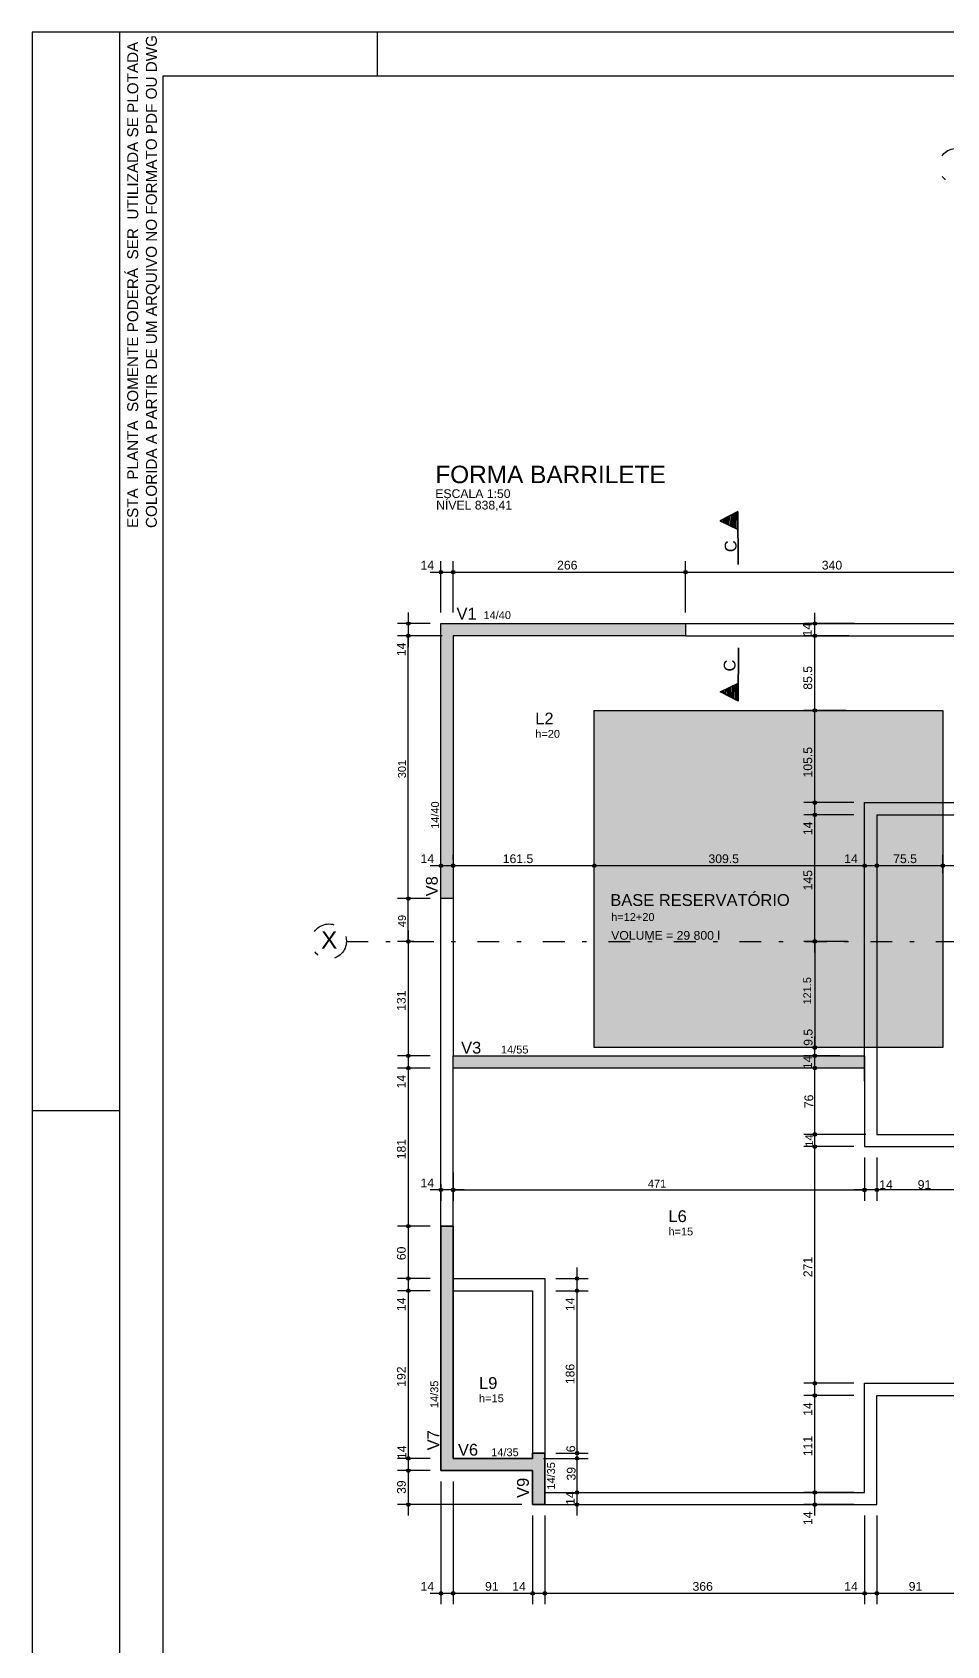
# Model space of a CAD drawing. Extents: x 0 to 119, y 0 to 84.
# Drawn here: x 0 to 20.94, y 47.15 to 84.1 of the extents above; entities that cross this region are included whole.
import ezdxf

# ---------------------------------------------------------------- set-up
doc = ezdxf.new("R2010")
doc.units = 0
doc.header["$MEASUREMENT"] = 0
doc.linetypes.add('ESTILO_TQS_0003', pattern=[1.5, 0.5, -0.4, 0.1, -0.5])
for name, color, linetype in [('18', 6, 'CONTINUOUS'), ('20', 1, 'CONTINUOUS'), ('23', 100, 'CONTINUOUS'), ('25', 130, 'CONTINUOUS'), ('3', 7, 'CONTINUOUS'), ('32', 250, 'CONTINUOUS'), ('37', 7, 'CONTINUOUS'), ('38', 7, 'CONTINUOUS'), ('40', 7, 'CONTINUOUS'), ('7', 232, 'CONTINUOUS'), ('9', 8, 'CONTINUOUS')]:
    doc.layers.add(name, color=color, linetype=linetype)
doc.styles.add('TQS_ARIAL', font='arial.ttf')

msp = doc.modelspace()

# ---------------------------------------------------------------- linework, layer by layer
at = {"layer": '18', "color": 6, "linetype": 'ESTILO_TQS_0003'}
msp.add_circle((21.15621, 81.039015), 0.4, dxfattribs=at)
at = {"layer": '20', "color": 1, "linetype": 'ESTILO_TQS_0003'}
msp.add_line((7.190927, 63.276806), (40.030746, 63.276806), dxfattribs=at)
msp.add_circle((6.791327, 63.276806), 0.4, dxfattribs=at)
at = {"layer": '23', "color": 100, "linetype": 'Continuous'}
msp.add_lwpolyline([(12.866263, 68.566865), (20.846263, 68.566865), (20.846263, 60.846865), (12.866263, 60.846865), (12.866263, 68.566865)], dxfattribs=at)
for points in [[(12.866263, 68.566865), (20.846263, 68.566865), (20.846263, 60.846865)], [(12.866263, 68.566865), (20.846263, 60.846865), (12.866263, 60.846865)], [(12.866263, 68.566865), (12.866263, 60.846865), (12.866263, 68.566865)]]:
    msp.add_solid(points, dxfattribs=at)
at = {"layer": '25', "color": 130, "linetype": 'Continuous'}
for points in [[(9.63621, 64.256661), (9.35621, 64.256661), (9.35621, 70.556781), (14.95621, 70.556781), (14.95621, 70.276661), (9.63621, 70.276661), (9.63621, 64.256661)], [(9.63621, 60.656781), (19.05621, 60.656781), (19.05621, 60.376781), (9.63621, 60.376781), (9.63621, 60.656781)], [(9.356209, 56.75678), (9.636209, 56.75678), (9.636209, 51.4369), (11.45621, 51.4369), (11.45621, 51.556781), (11.73621, 51.556781), (11.73621, 50.376781), (11.45621, 50.376781), (11.45621, 51.1569), (9.35621, 51.1569), (9.35621, 56.75678)]]:
    msp.add_lwpolyline(points, dxfattribs=at)
for points in [[(9.63621, 70.276661), (9.63621, 64.256661), (9.35621, 70.556781)], [(9.63621, 70.276661), (9.35621, 70.556781), (14.95621, 70.556781)], [(9.35621, 70.556781), (9.63621, 64.256661), (9.35621, 64.256661)], [(9.63621, 70.276661), (14.95621, 70.556781), (14.95621, 70.276661)], [(9.63621, 60.656781), (19.05621, 60.656781), (19.05621, 60.376781)], [(9.63621, 60.656781), (19.05621, 60.376781), (9.63621, 60.376781)], [(9.63621, 60.656781), (9.63621, 60.376781), (9.63621, 60.656781)], [(9.356209, 56.75678), (9.636209, 56.75678), (9.35621, 51.1569)], [(9.636209, 56.75678), (9.636209, 51.4369), (9.35621, 51.1569)], [(9.35621, 51.1569), (9.636209, 51.4369), (11.45621, 51.1569)], [(9.636209, 51.4369), (11.45621, 51.4369), (11.45621, 51.1569)], [(11.45621, 51.4369), (11.45621, 51.556781), (11.45621, 50.376781)], [(11.45621, 50.376781), (11.45621, 51.556781), (11.73621, 50.376781)], [(11.45621, 51.556781), (11.73621, 51.556781), (11.73621, 50.376781)], [(11.45621, 51.1569), (11.45621, 51.4369), (11.45621, 50.376781)]]:
    msp.add_solid(points, dxfattribs=at)
at = {"layer": '3', "color": 7, "linetype": 'Continuous'}
for p, q in [((16.156994, 73.12283), (15.743355, 72.913045)), ((15.743355, 72.913045), (16.157624, 72.708864)), ((16.155272, 73.119999), (15.747257, 72.913067)), ((15.747258, 72.913067), (16.157612, 72.710815)), ((15.775185, 72.92723), (15.775345, 72.899224)), ((15.807003, 72.943368), (15.807346, 72.883452)), ((15.838822, 72.959505), (15.839347, 72.86768)), ((15.87064, 72.975642), (15.871348, 72.851908)), ((15.902458, 72.991778), (15.903349, 72.836136)), ((15.934465, 73.008012), (15.935351, 72.820363)), ((15.966095, 73.024052), (15.96735, 72.804591)), ((15.997913, 73.040189), (15.999351, 72.788819)), ((16.029732, 73.056328), (16.031353, 72.773046)), ((16.06155, 73.072465), (16.063353, 72.757274)), ((16.093369, 73.088603), (16.095354, 72.741501)), ((16.125187, 73.104741), (16.127355, 72.725728)), ((16.155271, 73.119999), (16.162211, 71.906885)), ((16.16395, 71.906895), (16.156994, 73.12283)), ((16.159858, 68.784437), (16.166798, 69.997551)), ((16.168537, 69.997541), (16.161581, 68.781606)), ((15.747942, 68.991392), (16.162211, 69.195572)), ((15.751845, 68.991369), (16.162199, 69.193621)), ((16.0025, 68.864247), (16.003938, 69.115617)), ((16.034319, 68.848108), (16.03594, 69.13139)), ((16.066137, 68.831971), (16.06794, 69.147163)), ((16.097956, 68.815834), (16.099941, 69.162935)), ((16.129774, 68.799695), (16.131942, 69.178708)), ((16.161581, 68.781606), (15.747942, 68.991392)), ((16.159859, 68.784437), (15.751844, 68.991369)), ((15.779771, 68.977206), (15.779932, 69.005212)), ((15.81159, 68.961069), (15.811933, 69.020984)), ((15.843409, 68.944931), (15.843934, 69.036756)), ((15.875227, 68.928794), (15.875935, 69.052529)), ((15.907045, 68.912658), (15.907936, 69.068301)), ((15.939052, 68.896425), (15.939938, 69.084074)), ((15.970682, 68.880385), (15.971937, 69.099845))]:
    msp.add_line(p, q, dxfattribs=at)
for points in [[(16.155271, 73.119999), (15.747258, 72.913067), (16.157612, 72.710815), (16.155271, 73.119999)], [(9.63621, 64.256661), (9.35621, 64.256661), (9.35621, 70.556781), (14.95621, 70.556781), (14.95621, 70.276661), (9.63621, 70.276661), (9.63621, 64.256661)], [(16.159858, 68.784437), (15.751845, 68.991369), (16.162199, 69.193621), (16.159858, 68.784437)], [(12.866263, 68.566865), (20.846263, 68.566865), (20.846263, 60.846865), (12.866263, 60.846865), (12.866263, 68.566865)], [(9.63621, 60.656781), (19.05621, 60.656781), (19.05621, 60.376781), (9.63621, 60.376781), (9.63621, 60.656781)], [(9.356209, 56.75678), (9.35621, 51.1569), (11.45621, 51.1569), (11.45621, 50.376781), (11.73621, 50.376781), (11.73621, 51.556781), (11.45621, 51.556781), (11.45621, 51.4369), (9.63621, 51.4369), (9.63621, 56.75678), (9.35621, 56.75678)], [(9.35621, 55.276781), (9.35621, 51.1569), (11.45621, 51.1569)]]:
    msp.add_lwpolyline(points, dxfattribs=at)
at = {"layer": '32', "color": 250, "linetype": 'Continuous'}
for p, q in [((9.10621, 71.735152), (9.88621, 71.735152)), ((9.35621, 70.806781), (9.35621, 71.985152)), ((9.38621, 71.735152), (15.20621, 71.735152)), ((9.63621, 70.806781), (9.63621, 71.985152)), ((9.63621, 70.806781), (9.63621, 71.985152)), ((14.70621, 71.735152), (22.00621, 71.735152)), ((14.95621, 70.806781), (14.95621, 71.985152)), ((14.95621, 70.806781), (14.95621, 71.985152)), ((8.609216, 70.806781), (8.609216, 70.026661)), ((17.916363, 70.026661), (17.916363, 70.806682)), ((9.10621, 70.556781), (8.359216, 70.556781)), ((9.10621, 70.276661), (8.359216, 70.276661)), ((9.38621, 70.276661), (8.359216, 70.276661)), ((8.609216, 64.256661), (8.609216, 70.276661)), ((9.35621, 70.556781), (9.35621, 70.556781)), ((9.35621, 70.556781), (9.35621, 70.556781)), ((9.35621, 70.276661), (9.35621, 70.276661)), ((9.63621, 70.556781), (9.63621, 70.556781)), ((9.63621, 70.556781), (9.63621, 70.556781)), ((9.63621, 70.276661), (9.63621, 70.276661)), ((14.95621, 70.556781), (14.95621, 70.556781)), ((14.95621, 70.556781), (14.95621, 70.556781)), ((18.828218, 70.556682), (17.666363, 70.556682)), ((18.694986, 70.276661), (17.666363, 70.276661)), ((18.694986, 70.276661), (17.666363, 70.276661)), ((17.916363, 68.316865), (17.916363, 70.526661)), ((18.944986, 70.276661), (18.944986, 70.276661)), ((18.944986, 70.276661), (18.944986, 70.276661)), ((19.078218, 70.556682), (19.078218, 70.556682)), ((17.916363, 66.206781), (17.916363, 68.816865)), ((18.623929, 68.566865), (17.666363, 68.566865)), ((18.623929, 68.566865), (17.666363, 68.566865)), ((18.873929, 68.566865), (18.873929, 68.566865)), ((18.873929, 68.566865), (18.873929, 68.566865)), ((17.916363, 65.926781), (17.916363, 66.706781)), ((18.806166, 66.456781), (17.666363, 66.456781)), ((18.806166, 66.456781), (17.666363, 66.456781)), ((18.806166, 66.176781), (17.666363, 66.176781)), ((18.806166, 66.176781), (17.666363, 66.176781)), ((17.916363, 63.026806), (17.916363, 66.426781)), ((19.056166, 66.456781), (19.056166, 66.456781)), ((19.056166, 66.456781), (19.056166, 66.456781)), ((19.056166, 66.176781), (19.056166, 66.176781)), ((19.056166, 66.176781), (19.056166, 66.176781)), ((19.33621, 65.558602), (19.33621, 65.558602)), ((20.846263, 65.496339), (20.846263, 65.496339)), ((9.35621, 64.995202), (9.35621, 65.260673)), ((9.63621, 65.155079), (9.63621, 65.260673)), ((9.63621, 65.155079), (9.63621, 65.260673)), ((12.866263, 65.008868), (12.866263, 65.260673)), ((12.866263, 65.008868), (12.866263, 65.260673)), ((19.056176, 64.807455), (19.056176, 65.260673)), ((19.056176, 65.057455), (19.056176, 65.260673)), ((19.33621, 65.308602), (19.33621, 64.760673)), ((19.33621, 65.09624), (19.33621, 65.09624)), ((20.846263, 64.842608), (20.846263, 65.260673)), ((20.846263, 65.246339), (20.846263, 64.760673)), ((9.88621, 65.010673), (9.10621, 65.010673)), ((9.35621, 64.745202), (9.35621, 64.745202)), ((13.116263, 65.010673), (9.38621, 65.010673)), ((9.63621, 64.905079), (9.63621, 64.905079)), ((9.63621, 64.905079), (9.63621, 64.905079)), ((19.306176, 65.010673), (12.616263, 65.010673)), ((12.866263, 64.758868), (12.866263, 64.758868)), ((12.866263, 64.758868), (12.866263, 64.758868)), ((19.58621, 65.010673), (18.806176, 65.010673)), ((19.056176, 64.807455), (19.056176, 64.807455)), ((21.096263, 65.010673), (19.08621, 65.010673)), ((19.33621, 64.84624), (19.33621, 64.760673)), ((21.40621, 65.010673), (20.596263, 65.010673)), ((19.056176, 64.557455), (19.056176, 64.557455)), ((20.846263, 64.592608), (20.846263, 64.592608)), ((9.10621, 64.256661), (8.359216, 64.256661)), ((9.10621, 64.256661), (8.359216, 64.256661)), ((8.609216, 63.276806), (8.609216, 64.256661)), ((9.35621, 64.256661), (9.35621, 64.256661)), ((9.35621, 64.256661), (9.35621, 64.256661)), ((8.730378, 63.276806), (8.359216, 63.276806)), ((8.735395, 63.276806), (8.359216, 63.276806)), ((8.609216, 63.526806), (8.609216, 60.406781)), ((8.980378, 63.276806), (8.980378, 63.276806)), ((8.985395, 63.276806), (8.985395, 63.276806)), ((18.664379, 63.276806), (17.666363, 63.276806)), ((18.511544, 63.276806), (17.666363, 63.276806)), ((17.916363, 63.276806), (17.916363, 60.846865)), ((18.761544, 63.276806), (18.761544, 63.276806)), ((18.914379, 63.276806), (18.914379, 63.276806)), ((17.916363, 60.406781), (17.916363, 61.096865)), ((9.10621, 60.656781), (8.359216, 60.656781)), ((9.10621, 60.656781), (8.359216, 60.656781)), ((8.609216, 60.906781), (8.609216, 60.126781)), ((8.609216, 60.626781), (8.609216, 56.50678)), ((9.35621, 60.656781), (9.35621, 60.656781)), ((9.35621, 60.656781), (9.35621, 60.656781)), ((18.394281, 60.846865), (17.666363, 60.846865)), ((18.144281, 60.846865), (17.666363, 60.846865)), ((18.489411, 60.656781), (17.666363, 60.656781)), ((18.489411, 60.656781), (17.666363, 60.656781)), ((17.916363, 60.126781), (17.916363, 60.906781)), ((17.916363, 58.606781), (17.916363, 60.626781)), ((18.394281, 60.846865), (18.394281, 60.846865)), ((18.644281, 60.846865), (18.644281, 60.846865)), ((18.739411, 60.656781), (18.739411, 60.656781)), ((18.739411, 60.656781), (18.739411, 60.656781)), ((9.10621, 60.376781), (8.359216, 60.376781)), ((9.10621, 60.376781), (8.359216, 60.376781)), ((9.35621, 60.376781), (9.35621, 60.376781)), ((9.35621, 60.376781), (9.35621, 60.376781)), ((18.80621, 60.376781), (17.666363, 60.376781)), ((18.80621, 60.376781), (17.666363, 60.376781)), ((19.05621, 60.376781), (19.05621, 60.376781)), ((19.05621, 60.376781), (19.05621, 60.376781)), ((19.08621, 58.856781), (17.666363, 58.856781)), ((19.08621, 58.856781), (17.666363, 58.856781)), ((17.916363, 58.576781), (17.916363, 58.856781)), ((17.916363, 52.906829), (17.916363, 58.826781)), ((19.33621, 58.856781), (19.33621, 58.856781)), ((19.33621, 58.856781), (19.33621, 58.856781)), ((18.80621, 58.576781), (17.666363, 58.576781)), ((18.80621, 58.576781), (17.666363, 58.576781)), ((19.05621, 58.576781), (19.05621, 58.576781)), ((19.05621, 58.576781), (19.05621, 58.576781)), ((19.05621, 58.576781), (19.05621, 58.576781)), ((19.05621, 58.576781), (19.05621, 58.576781)), ((19.33621, 58.576781), (19.33621, 58.576781)), ((19.33621, 58.576781), (19.33621, 58.576781)), ((9.63621, 58.234061), (9.63621, 58.234061)), ((19.05621, 58.326781), (19.05621, 57.335842)), ((19.05621, 58.326781), (19.05621, 57.335842)), ((19.33621, 58.326781), (19.33621, 57.335842)), ((19.33621, 58.326781), (19.33621, 57.335842)), ((9.35621, 57.968444), (9.35621, 57.968444)), ((9.35621, 57.718444), (9.35621, 57.335842)), ((9.63621, 57.984061), (9.63621, 57.335842)), ((9.63621, 57.984061), (9.63621, 57.984061)), ((9.63621, 57.734061), (9.63621, 57.335842)), ((9.88621, 57.585842), (9.10621, 57.585842)), ((9.63621, 57.585842), (19.05621, 57.585842)), ((19.58621, 57.585842), (18.80621, 57.585842)), ((21.40621, 57.585842), (19.08621, 57.585842)), ((8.609216, 57.00678), (8.609216, 55.306781)), ((9.106209, 56.75678), (8.359216, 56.75678)), ((9.106209, 56.75678), (8.359216, 56.75678)), ((9.356209, 56.75678), (9.356209, 56.75678)), ((9.356209, 56.75678), (9.356209, 56.75678)), ((8.609216, 55.806781), (8.609216, 55.026781)), ((12.473468, 55.026781), (12.473468, 55.806781)), ((9.10621, 55.556781), (8.359216, 55.556781)), ((9.10621, 55.556781), (8.359216, 55.556781)), ((8.609216, 55.526781), (8.609216, 51.1869)), ((9.35621, 55.556781), (9.35621, 55.556781)), ((9.35621, 55.556781), (9.35621, 55.556781)), ((11.73621, 55.556781), (11.73621, 55.556781)), ((11.98621, 55.556781), (12.723468, 55.556781)), ((12.473468, 51.306781), (12.473468, 55.526781)), ((9.10621, 55.276781), (8.359216, 55.276781)), ((9.10621, 55.276781), (8.359216, 55.276781)), ((9.35621, 55.276781), (9.35621, 55.276781)), ((9.35621, 55.276781), (9.35621, 55.276781)), ((11.73621, 55.276781), (11.73621, 55.276781)), ((11.73621, 55.276781), (11.73621, 55.276781)), ((11.98621, 55.276781), (12.723468, 55.276781)), ((11.98621, 55.276781), (12.723468, 55.276781)), ((17.916363, 52.626829), (17.916363, 53.406829)), ((18.80621, 53.156829), (17.666363, 53.156829)), ((18.80621, 53.156829), (17.666363, 53.156829)), ((18.80621, 52.876829), (17.666363, 52.876829)), ((18.80621, 52.876829), (17.666363, 52.876829)), ((17.916363, 50.406781), (17.916363, 53.126829)), ((19.05621, 53.156829), (19.05621, 53.156829)), ((19.05621, 53.156829), (19.05621, 53.156829)), ((19.05621, 52.876829), (19.05621, 52.876829)), ((19.05621, 52.876829), (19.05621, 52.876829)), ((12.473468, 51.1869), (12.473468, 51.806781)), ((9.10621, 51.4369), (8.359216, 51.4369)), ((9.10621, 51.4369), (8.359216, 51.4369)), ((8.609216, 51.6869), (8.609216, 50.9069)), ((8.609216, 51.4069), (8.609216, 50.126781)), ((9.35621, 51.4369), (9.35621, 51.4369)), ((9.35621, 51.4369), (9.35621, 51.4369)), ((11.45621, 51.4369), (11.45621, 51.4369)), ((11.45621, 51.4369), (11.45621, 51.4369)), ((11.70621, 51.4369), (12.723468, 51.4369)), ((11.70621, 51.4369), (12.723468, 51.4369)), ((11.73621, 51.556781), (11.73621, 51.556781)), ((11.73621, 51.556781), (11.73621, 51.556781)), ((11.98621, 51.556781), (12.723468, 51.556781)), ((11.98621, 51.556781), (12.723468, 51.556781)), ((12.473468, 50.406781), (12.473468, 51.6869)), ((9.10621, 51.1569), (8.359216, 51.1569)), ((9.10621, 51.1569), (8.359216, 51.1569)), ((9.35621, 51.1569), (9.35621, 51.1569)), ((9.35621, 51.1569), (9.35621, 51.1569)), ((9.35621, 51.1569), (9.35621, 51.1569)), ((9.63621, 51.1569), (9.63621, 51.1569)), ((9.63621, 51.1569), (9.63621, 51.1569)), ((9.35621, 50.9069), (9.35621, 48.094561)), ((9.63621, 50.9069), (9.63621, 48.094561)), ((9.63621, 50.9069), (9.63621, 48.094561)), ((12.266597, 50.656781), (12.266597, 50.656781)), ((12.266597, 50.656781), (12.266597, 50.656781)), ((12.473468, 50.126781), (12.473468, 50.906781)), ((12.516597, 50.656781), (12.723468, 50.656781)), ((12.516597, 50.656781), (12.723468, 50.656781)), ((18.80621, 50.656781), (17.666363, 50.656781)), ((18.80621, 50.656781), (17.666363, 50.656781)), ((17.916363, 50.126781), (17.916363, 50.906781)), ((19.05621, 50.656781), (19.05621, 50.656781)), ((19.05621, 50.656781), (19.05621, 50.656781)), ((11.20621, 50.376781), (8.359216, 50.376781)), ((11.45621, 50.376781), (11.45621, 50.376781)), ((11.45621, 50.376781), (11.45621, 50.376781)), ((11.45621, 50.376781), (11.45621, 50.376781)), ((11.73621, 50.376781), (11.73621, 50.376781)), ((11.73621, 50.376781), (11.73621, 50.376781)), ((12.253251, 50.376781), (12.253251, 50.376781)), ((12.503251, 50.376781), (12.723468, 50.376781)), ((18.80621, 50.376781), (17.666363, 50.376781)), ((19.05621, 50.376781), (19.05621, 50.376781)), ((19.05621, 50.376781), (19.05621, 50.376781)), ((19.05621, 50.376781), (19.05621, 50.376781)), ((19.33621, 50.376781), (19.33621, 50.376781)), ((19.33621, 50.376781), (19.33621, 50.376781)), ((11.45621, 50.126781), (11.45621, 48.094561)), ((11.45621, 50.126781), (11.45621, 48.094561)), ((11.73621, 50.126781), (11.73621, 48.094561)), ((11.73621, 50.126781), (11.73621, 48.094561)), ((19.05621, 50.126781), (19.05621, 48.094561)), ((19.05621, 50.126781), (19.05621, 48.094561)), ((19.33621, 50.126781), (19.33621, 48.094561)), ((19.33621, 50.126781), (19.33621, 48.094561)), ((9.88621, 48.344561), (9.10621, 48.344561)), ((11.70621, 48.344561), (9.38621, 48.344561)), ((11.98621, 48.344561), (11.20621, 48.344561)), ((19.30621, 48.344561), (11.48621, 48.344561)), ((19.58621, 48.344561), (18.80621, 48.344561)), ((21.40621, 48.344561), (19.08621, 48.344561))]:
    msp.add_line(p, q, dxfattribs=at)
for centre, radius in [((9.35621, 71.735152), 0.04), ((9.35621, 71.735152), 0.02), ((9.63621, 71.735152), 0.04), ((9.63621, 71.735152), 0.04), ((9.63621, 71.735152), 0.02), ((9.63621, 71.735152), 0.02), ((14.95621, 71.735152), 0.04), ((14.95621, 71.735152), 0.04), ((14.95621, 71.735152), 0.02), ((14.95621, 71.735152), 0.02), ((8.609216, 70.556781), 0.04), ((17.916363, 70.556682), 0.04), ((8.609216, 70.276661), 0.041625), ((8.609216, 70.276661), 0.04), ((8.609216, 70.276661), 0.02075), ((8.609216, 70.556781), 0.02), ((8.609216, 70.276661), 0.02), ((17.916363, 70.276661), 0.04), ((17.916363, 70.276661), 0.04), ((17.916363, 70.556682), 0.02), ((17.916363, 70.276661), 0.02), ((17.916363, 70.276661), 0.02), ((17.916363, 68.566865), 0.04), ((17.916363, 68.566865), 0.04), ((17.916363, 68.566865), 0.02), ((17.916363, 68.566865), 0.02), ((17.916363, 66.456781), 0.04), ((17.916363, 66.456781), 0.04), ((17.916363, 66.176781), 0.04), ((17.916363, 66.176781), 0.04), ((17.916363, 66.456781), 0.02), ((17.916363, 66.456781), 0.02), ((17.916363, 66.176781), 0.02), ((17.916363, 66.176781), 0.02), ((9.35621, 65.010673), 0.04), ((9.63621, 65.010673), 0.04), ((9.63621, 65.010673), 0.04), ((12.866263, 65.010673), 0.04), ((12.866263, 65.010673), 0.04), ((19.056176, 65.010673), 0.04), ((19.056176, 65.010673), 0.04), ((19.33621, 65.010673), 0.04), ((19.33621, 65.010673), 0.04), ((20.846263, 65.010673), 0.04), ((20.846263, 65.010673), 0.04), ((9.35621, 65.010673), 0.02), ((9.63621, 65.010673), 0.02), ((9.63621, 65.010673), 0.02), ((12.866263, 65.010673), 0.02), ((12.866263, 65.010673), 0.02), ((19.056176, 65.010673), 0.02), ((19.056176, 65.010673), 0.02), ((19.33621, 65.010673), 0.02), ((19.33621, 65.010673), 0.02), ((20.846263, 65.010673), 0.02), ((20.846263, 65.010673), 0.02), ((8.609216, 64.256661), 0.041625), ((8.609216, 64.256661), 0.041625), ((8.609216, 64.256661), 0.02075), ((8.609216, 64.256661), 0.02075), ((8.609216, 63.276806), 0.041625), ((8.609216, 63.276806), 0.04), ((8.609216, 63.276806), 0.02075), ((8.609216, 63.276806), 0.02), ((17.916363, 63.276806), 0.041625), ((17.916363, 63.276806), 0.04), ((17.916363, 63.276806), 0.02075), ((17.916363, 63.276806), 0.02), ((8.609216, 60.656781), 0.04), ((8.609216, 60.656781), 0.04), ((8.609216, 60.656781), 0.02), ((8.609216, 60.656781), 0.02), ((17.916363, 60.846865), 0.041625), ((17.916363, 60.846865), 0.04), ((17.916363, 60.656781), 0.04), ((17.916363, 60.656781), 0.04), ((17.916363, 60.846865), 0.02075), ((17.916363, 60.846865), 0.02), ((17.916363, 60.656781), 0.02), ((17.916363, 60.656781), 0.02), ((8.609216, 60.376781), 0.04), ((8.609216, 60.376781), 0.04), ((8.609216, 60.376781), 0.02), ((8.609216, 60.376781), 0.02), ((17.916363, 60.376781), 0.04), ((17.916363, 60.376781), 0.04), ((17.916363, 60.376781), 0.02), ((17.916363, 60.376781), 0.02), ((17.916363, 58.856781), 0.041625), ((17.916363, 58.856781), 0.04), ((17.916363, 58.856781), 0.02075), ((17.916363, 58.856781), 0.02), ((17.916363, 58.576781), 0.041625), ((17.916363, 58.576781), 0.04), ((17.916363, 58.576781), 0.02075), ((17.916363, 58.576781), 0.02), ((9.35621, 57.585842), 0.04), ((9.35621, 57.585842), 0.02), ((9.63621, 57.585842), 0.041625), ((9.63621, 57.585842), 0.04), ((9.63621, 57.585842), 0.02075), ((9.63621, 57.585842), 0.02), ((19.05621, 57.585842), 0.041625), ((19.05621, 57.585842), 0.04), ((19.05621, 57.585842), 0.02075), ((19.05621, 57.585842), 0.02), ((19.33621, 57.585842), 0.04), ((19.33621, 57.585842), 0.04), ((19.33621, 57.585842), 0.02), ((19.33621, 57.585842), 0.02), ((8.609216, 56.75678), 0.04), ((8.609216, 56.75678), 0.04), ((8.609216, 56.75678), 0.02), ((8.609216, 56.75678), 0.02), ((8.609216, 55.556781), 0.04), ((8.609216, 55.556781), 0.04), ((8.609216, 55.556781), 0.02), ((8.609216, 55.556781), 0.02), ((12.473468, 55.556781), 0.04), ((12.473468, 55.556781), 0.02), ((8.609216, 55.276781), 0.04), ((8.609216, 55.276781), 0.04), ((8.609216, 55.276781), 0.02), ((8.609216, 55.276781), 0.02), ((12.473468, 55.276781), 0.04), ((12.473468, 55.276781), 0.04), ((12.473468, 55.276781), 0.02), ((12.473468, 55.276781), 0.02), ((17.916363, 53.156829), 0.04), ((17.916363, 53.156829), 0.04), ((17.916363, 52.876829), 0.04), ((17.916363, 52.876829), 0.04), ((17.916363, 53.156829), 0.02), ((17.916363, 53.156829), 0.02), ((17.916363, 52.876829), 0.02), ((17.916363, 52.876829), 0.02), ((8.609216, 51.4369), 0.04), ((8.609216, 51.4369), 0.04), ((8.609216, 51.4369), 0.02), ((8.609216, 51.4369), 0.02), ((12.473468, 51.556781), 0.04), ((12.473468, 51.556781), 0.04), ((12.473468, 51.4369), 0.04), ((12.473468, 51.4369), 0.04), ((12.473468, 51.556781), 0.02), ((12.473468, 51.556781), 0.02), ((12.473468, 51.4369), 0.02), ((12.473468, 51.4369), 0.02), ((8.609216, 51.1569), 0.04), ((8.609216, 51.1569), 0.04), ((8.609216, 51.1569), 0.02), ((8.609216, 51.1569), 0.02), ((12.473468, 50.656781), 0.04), ((12.473468, 50.656781), 0.04), ((12.473468, 50.656781), 0.02), ((12.473468, 50.656781), 0.02), ((17.916363, 50.656781), 0.04), ((17.916363, 50.656781), 0.04), ((17.916363, 50.656781), 0.02), ((17.916363, 50.656781), 0.02), ((8.609216, 50.376781), 0.04), ((8.609216, 50.376781), 0.02), ((12.473468, 50.376781), 0.04), ((12.473468, 50.376781), 0.02), ((17.916363, 50.376781), 0.04), ((17.916363, 50.376781), 0.02), ((9.35621, 48.344561), 0.04), ((9.35621, 48.344561), 0.02), ((9.63621, 48.344561), 0.04), ((9.63621, 48.344561), 0.04), ((9.63621, 48.344561), 0.02), ((9.63621, 48.344561), 0.02), ((11.45621, 48.344561), 0.04), ((11.45621, 48.344561), 0.04), ((11.45621, 48.344561), 0.02), ((11.45621, 48.344561), 0.02), ((11.73621, 48.344561), 0.04), ((11.73621, 48.344561), 0.04), ((11.73621, 48.344561), 0.02), ((11.73621, 48.344561), 0.02), ((19.05621, 48.344561), 0.04), ((19.05621, 48.344561), 0.04), ((19.05621, 48.344561), 0.02), ((19.05621, 48.344561), 0.02), ((19.33621, 48.344561), 0.04), ((19.33621, 48.344561), 0.04), ((19.33621, 48.344561), 0.02), ((19.33621, 48.344561), 0.02)]:
    msp.add_circle(centre, radius, dxfattribs=at)
at = {"layer": '40', "linetype": 'Continuous'}
for p, q in [((118.9, 84.099998), (0, 84.100001)), ((0, 84.100001), (0, 0)), ((2, 84.100001), (2, 0)), ((2, 84.099999), (2, 83.099999)), ((7.9, 84.099999), (7.9, 83.099999)), ((2, 59.400001), (0, 59.400001))]:
    msp.add_line(p, q, dxfattribs=at)
at = {"layer": '7', "color": 232, "linetype": 'Continuous'}
for p, q in [((3, 0.999999), (3, 83.100001)), ((3, 83.100001), (117.9, 83.099998))]:
    msp.add_line(p, q, dxfattribs=at)
at = {"layer": '9', "color": 8, "linetype": 'Continuous'}
for p, q in [((14.95621, 70.556661), (38.366254, 70.556781)), ((14.95621, 70.276661), (21.75621, 70.276661)), ((19.33621, 66.176781), (19.33621, 58.856781)), ((19.05621, 60.376781), (19.056166, 65.776781)), ((9.35621, 56.75678), (9.35621, 64.256661)), ((9.63621, 56.75678), (9.63621, 60.656781)), ((9.63621, 60.656781), (19.05621, 60.656781)), ((19.05621, 60.376781), (9.63621, 60.376781)), ((19.05621, 60.076781), (19.05621, 60.376781)), ((19.05621, 60.356781), (19.05621, 58.576781)), ((19.33621, 60.076781), (19.33621, 60.076781)), ((19.33621, 58.856781), (21.75621, 58.856781)), ((19.05621, 58.576781), (21.756166, 58.576781)), ((9.35621, 55.556781), (9.35621, 55.276781)), ((9.35621, 55.556781), (9.35621, 55.276781)), ((9.636209, 55.276781), (11.45621, 55.276781)), ((9.636209, 55.276781), (11.45621, 55.276781)), ((11.45621, 55.276781), (11.45621, 51.556781)), ((19.05621, 50.656781), (19.05621, 53.156829)), ((19.05621, 53.156829), (19.33621, 53.156829)), ((19.33621, 53.156829), (21.75621, 53.156829)), ((11.73621, 50.656781), (19.05621, 50.656781))]:
    msp.add_line(p, q, dxfattribs=at)
for points in [[(19.056166, 65.756781), (19.056166, 66.456781), (21.75621, 66.456781)], [(19.33621, 66.176781), (21.756166, 66.176781)], [(9.63621, 64.256661), (9.63621, 60.656781)], [(9.63621, 55.556781), (11.73621, 55.556781), (11.73621, 55.276781)], [(9.63621, 55.556781), (11.73621, 55.556781), (11.73621, 55.276781)], [(11.45621, 55.556781), (11.73621, 55.556781), (11.73621, 50.656781)], [(11.45621, 55.556781), (11.73621, 55.556781), (11.73621, 50.656781)], [(19.33621, 50.656781), (19.33621, 52.876829), (22.03621, 52.876829)], [(11.73621, 50.376781), (19.33621, 50.376781), (19.33621, 50.656781)]]:
    msp.add_lwpolyline(points, dxfattribs=at)

# ---------------------------------------------------------------- texts
at = {"layer": '20', "color": 1, "linetype": 'ESTILO_TQS_0003', "style": 'TQS_ARIAL'}
msp.add_text('  X', height=0.4, dxfattribs=at).set_placement((6.301212, 63.111816))
at = {"layer": '3', "color": 7, "linetype": 'Continuous', "style": 'TQS_ARIAL'}
for s, height, p in [('FORMA BARRILETE', 0.4, (9.226393, 73.77282)), ('ESCALA 1:50', 0.2, (9.226393, 73.43282)), ('NÍVEL 838,41', 0.2, (9.246884, 73.169558)), ('VOLUME = 29 800 l', 0.2, (13.254016, 63.315522))]:
    msp.add_text(s, height=height, dxfattribs=at).set_placement(p)
for p in [(16.123246, 72.191957), (16.101262, 69.459614)]:
    msp.add_text('C', height=0.27, rotation=90, dxfattribs=at).set_placement(p)
at = {"layer": '32', "color": 250, "linetype": 'Continuous', "style": 'TQS_ARIAL'}
for s, height, p in [('14', 0.2, (8.889543, 71.795152)), ('266', 0.2, (12.01621, 71.795152)), ('340', 0.2, (18.07621, 71.795152)), ('14', 0.2, (8.889543, 65.070673)), ('161.5', 0.2, (10.771237, 65.070673)), ('309.5', 0.2, (15.48122, 65.070673)), ('14', 0.2, (18.58951, 65.070673)), ('75.5', 0.2, (19.711237, 65.070673)), ('14', 0.2, (8.889543, 57.645842)), ('471', 0.18, (14.09421, 57.639842)), ('14', 0.2, (19.391792, 57.607517)), ('91', 0.2, (20.271359, 57.608637)), ('14', 0.2, (8.889543, 48.404561)), ('91', 0.2, (10.36621, 48.404561)), ('14', 0.2, (10.989543, 48.404561)), ('366', 0.2, (15.11621, 48.404561)), ('14', 0.2, (18.589543, 48.404561)), ('91', 0.2, (20.06621, 48.404561))]:
    msp.add_text(s, height=height, dxfattribs=at).set_placement(p)
for s, height, p in [('14', 0.2, (17.843796, 70.260726)), ('14', 0.2, (8.549216, 69.809994)), ('85.5', 0.2, (17.856363, 69.041763)), ('105.5', 0.2, (17.856363, 67.031823)), ('301', 0.18, (8.555216, 67.014661)), ('14', 0.2, (17.856363, 65.710114)), ('145', 0.2, (17.856363, 64.446793)), ('49', 0.18, (8.555216, 63.604734)), ('131', 0.2, (8.549216, 61.686793)), ('121.5', 0.18, (17.832601, 61.831511)), ('9.5', 0.2, (17.863748, 60.885562)), ('14', 0.2, (17.85385, 60.350431)), ('14', 0.2, (8.549216, 59.910114)), ('76', 0.2, (17.87954, 59.458196)), ('14', 0.18, (17.877233, 58.577467)), ('181', 0.2, (8.549216, 58.28678)), ('60', 0.2, (8.549216, 55.97678)), ('271', 0.2, (17.856363, 55.586805)), ('14', 0.2, (8.549216, 54.810114)), ('14', 0.2, (12.413468, 54.810114)), ('186', 0.2, (12.413468, 53.136781)), ('192', 0.2, (8.549216, 53.076841)), ('14', 0.2, (17.856363, 52.410163)), ('111', 0.2, (17.856363, 51.486805)), ('14', 0.2, (8.561001, 51.420957)), ('6', 0.2, (12.429238, 51.577406)), ('39', 0.2, (12.438574, 50.929582)), ('39', 0.2, (8.551897, 50.623054)), ('14', 0.2, (12.420618, 50.37094)), ('14', 0.2, (17.856363, 49.910114))]:
    msp.add_text(s, height=height, rotation=90, dxfattribs=at).set_placement(p)
at = {"layer": '37', "color": 7, "linetype": 'Continuous', "style": 'TQS_ARIAL'}
for s, height, p in [('V1', 0.27, (9.712965, 70.649503)), ('14/40', 0.18, (10.330556, 70.659527)), ('V3', 0.27, (9.817777, 60.708168)), ('14/55', 0.18, (10.730807, 60.71055)), ('V6', 0.27, (9.745961, 51.499611)), ('14/35', 0.18, (10.507588, 51.487187))]:
    msp.add_text(s, height=height, dxfattribs=at).set_placement(p)
for s, height, p in [('14/40', 0.18, (9.3126, 65.855204)), ('V8', 0.27, (9.282547, 64.309735)), ('14/35', 0.18, (9.295541, 52.589204)), ('V7', 0.27, (9.317612, 51.621154)), ('14/35', 0.18, (11.968072, 50.720981)), ('V9', 0.27, (11.369112, 50.531294))]:
    msp.add_text(s, height=height, rotation=90, dxfattribs=at).set_placement(p)
at = {"layer": '38', "color": 7, "linetype": 'Continuous', "style": 'TQS_ARIAL'}
for s, height, p in [('L2', 0.27, (11.515609, 68.247282)), ('h=20', 0.18, (11.515609, 67.941282)), ('BASE RESERVATÓRIO', 0.27, (13.233934, 64.090066)), ('h=12+20', 0.18, (13.253367, 63.745864)), ('L6', 0.27, (14.565179, 56.849303)), ('h=15', 0.18, (14.565179, 56.543303)), ('L9', 0.27, (10.228946, 53.028827)), ('h=15', 0.18, (10.228946, 52.722827))]:
    msp.add_text(s, height=height, dxfattribs=at).set_placement(p)
at = {"layer": '40', "linetype": 'Continuous', "style": 'TQS_ARIAL'}
for s, p in [('COLORIDA A PARTIR DE UM ARQUIVO NO FORMATO PDF OU DWG', (2.851792, 72.74511)), ('ESTA  PLANTA  SOMENTE PODERÁ  SER  UTILIZADA SE PLOTADA ', (2.424295, 72.74511))]:
    msp.add_text(s, height=0.25, rotation=90, dxfattribs=at).set_placement(p)

doc.saveas('drawing.dxf')
